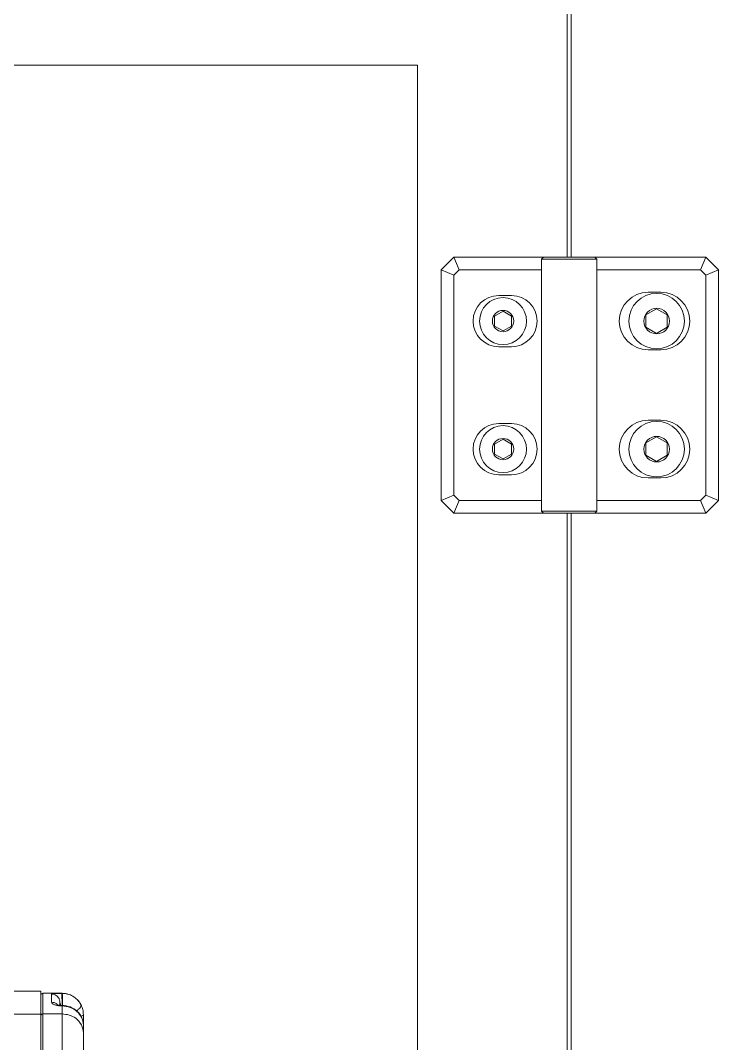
# Model space of a CAD drawing. Header units: millimetres. Extents: x 169 to 14583, y -399 to 10804.
# Drawn here: x 9332.2 to 9495.8, y 2969.9 to 3209.6 of the extents above; entities that cross this region are included whole.
import ezdxf

# ---------------------------------------------------------------- set-up
doc = ezdxf.new("R2010")
doc.units = ezdxf.units.MM
doc.header["$LTSCALE"] = 35

msp = doc.modelspace()

# ---------------------------------------------------------------- linework, layer by layer
at = {"color": 7, "linetype": 'Continuous', "lineweight": 18}
for p, q in [((9461.279, 3154.159), (9461.279, 3236.159)), ((9460.279, 3154.159), (9460.279, 3231.159)), ((9425.279, 3199.159), (8680.279, 3199.159)), ((9425.279, 2595.469), (9425.279, 3199.159)), ((9430.779, 3151.159), (9433.779, 3154.159)), ((9433.779, 3154.159), (9435.021, 3151.159)), ((9433.779, 3154.159), (9454.779, 3154.159)), ((9454.779, 3154.159), (9454.279, 3153.659)), ((9454.279, 3153.659), (9454.279, 3094.659)), ((9467.279, 3153.659), (9454.279, 3153.659)), ((9454.779, 3154.159), (9466.779, 3154.159)), ((9467.279, 3153.659), (9466.779, 3154.159)), ((9466.779, 3154.159), (9492.779, 3154.159)), ((9467.279, 3094.659), (9467.279, 3153.659)), ((9492.779, 3154.159), (9491.536, 3151.159)), ((9492.779, 3154.159), (9495.779, 3151.159)), ((9430.779, 3151.159), (9433.779, 3149.916)), ((9430.779, 3097.159), (9430.779, 3151.159)), ((9435.021, 3151.159), (9433.779, 3149.916)), ((9433.779, 3149.916), (9433.779, 3098.402)), ((9454.279, 3151.159), (9435.021, 3151.159)), ((9491.536, 3151.159), (9467.279, 3151.159)), ((9492.779, 3149.916), (9491.536, 3151.159)), ((9495.779, 3151.159), (9492.779, 3149.916)), ((9492.779, 3098.402), (9492.779, 3149.916)), ((9495.779, 3151.159), (9495.779, 3097.159)), ((9447.279, 3145.159), (9444.279, 3145.159)), ((9482.279, 3145.909), (9479.279, 3145.909)), ((9445.279, 3141.468), (9443.279, 3140.314)), ((9443.279, 3140.314), (9443.279, 3138.004)), ((9447.279, 3140.314), (9445.279, 3141.468)), ((9447.279, 3138.004), (9447.279, 3140.314)), ((9481.279, 3142.046), (9478.779, 3140.602)), ((9478.779, 3140.602), (9478.779, 3137.716)), ((9483.779, 3140.602), (9481.279, 3142.046)), ((9483.779, 3137.716), (9483.779, 3140.602)), ((9443.279, 3138.004), (9445.279, 3136.85)), ((9445.279, 3136.85), (9447.279, 3138.004)), ((9478.779, 3137.716), (9481.279, 3136.272)), ((9481.279, 3136.272), (9483.779, 3137.716)), ((9444.279, 3133.159), (9447.279, 3133.159)), ((9479.279, 3132.409), (9482.279, 3132.409)), ((9447.279, 3115.159), (9444.279, 3115.159)), ((9482.279, 3115.909), (9479.279, 3115.909)), ((9445.279, 3111.468), (9443.279, 3110.314)), ((9447.279, 3110.314), (9445.279, 3111.468)), ((9481.279, 3112.046), (9478.779, 3110.602)), ((9483.779, 3110.602), (9481.279, 3112.046)), ((9443.279, 3110.314), (9443.279, 3108.004)), ((9447.279, 3108.004), (9447.279, 3110.314)), ((9478.779, 3110.602), (9478.779, 3107.716)), ((9483.779, 3107.716), (9483.779, 3110.602)), ((9443.279, 3108.004), (9445.279, 3106.85)), ((9445.279, 3106.85), (9447.279, 3108.004)), ((9478.779, 3107.716), (9481.279, 3106.272)), ((9481.279, 3106.272), (9483.779, 3107.716)), ((9444.279, 3103.159), (9447.279, 3103.159)), ((9479.279, 3102.409), (9482.279, 3102.409)), ((9430.779, 3097.159), (9433.779, 3098.402)), ((9433.779, 3094.159), (9430.779, 3097.159)), ((9433.779, 3098.402), (9435.021, 3097.159)), ((9433.779, 3094.159), (9435.021, 3097.159)), ((9435.021, 3097.159), (9454.279, 3097.159)), ((9467.279, 3097.159), (9491.536, 3097.159)), ((9491.536, 3097.159), (9492.779, 3098.402)), ((9492.779, 3094.159), (9491.536, 3097.159)), ((9495.779, 3097.159), (9492.779, 3098.402)), ((9495.779, 3097.159), (9492.779, 3094.159)), ((9454.279, 3094.659), (9454.779, 3094.159)), ((9454.279, 3094.659), (9467.279, 3094.659)), ((9466.779, 3094.159), (9467.279, 3094.659)), ((9454.779, 3094.159), (9433.779, 3094.159)), ((9466.779, 3094.159), (9454.779, 3094.159)), ((9460.279, 2607.969), (9460.279, 3094.159)), ((9461.279, 2607.969), (9461.279, 3094.159)), ((9492.779, 3094.159), (9466.779, 3094.159)), ((9336.967, 2982.183), (9257.189, 2982.183)), ((9341.967, 2981.659), (9337.467, 2981.659)), ((9337.467, 2981.528), (9337.467, 2981.498)), ((9341.467, 2979.505), (9341.594, 2979.023)), ((9341.967, 2981.654), (9342.909, 2981.532)), ((9341.836, 2978.713), (9341.872, 2978.824)), ((9341.967, 2978.711), (9341.967, 2976.829)), ((9342.012, 2978.808), (9342.003, 2978.83)), ((9336.967, 2976.816), (9176.967, 2976.816)), ((9336.967, 2976.816), (9336.967, 2873.222)), ((9337.467, 2976.829), (9337.467, 2873.222)), ((9341.967, 2976.829), (9337.467, 2976.829)), ((9341.967, 2976.829), (9341.967, 2929.017)), ((9346.967, 2976.663), (9346.967, 2974.444)), ((9346.967, 2972.366), (9346.967, 2924.625))]:
    msp.add_line(p, q, dxfattribs=at)
at = {"color": 7, "linetype": 'Continuous', "lineweight": 18, "flags": 128}
for points in [[(9341.836, 2981.654), (9341.91, 2981.654), (9341.967, 2981.654)], [(9346.225, 2979.288), (9345.857, 2979.808), (9345.483, 2980.222)], [(9341.967, 2978.711), (9341.894, 2978.712), (9341.836, 2978.713)]]:
    msp.add_lwpolyline(points, dxfattribs=at)
at = {"color": 7, "linetype": 'Continuous', "lineweight": 18}
for centre, radius in [((9481.279, 3139.159), 6.5), ((9445.279, 3139.159), 5.5), ((9445.279, 3139.159), 2.5), ((9481.279, 3139.159), 3), ((9445.279, 3109.159), 5.5), ((9481.279, 3109.159), 6.5), ((9445.279, 3109.159), 2.5), ((9481.279, 3109.159), 3)]:
    msp.add_circle(centre, radius, dxfattribs=at)
for centre, radius, start, end in [((9444.279, 3139.159), 6, 90, 270), ((9447.279, 3139.159), 6, 270, 90), ((9479.279, 3139.159), 6.75, 90, 270), ((9482.279, 3139.159), 6.75, 270, 90), ((9444.279, 3109.159), 6, 90, 270), ((9447.279, 3109.159), 6, 270, 90), ((9479.279, 3109.159), 6.75, 90, 270), ((9482.279, 3109.159), 6.75, 270, 90), ((9337.467, 2981.166), 0.5, 90, 180), ((9341.967, 2976.666), 5, 71.4874, 90), ((9341.967, 2976.666), 5, 25.54499, 31.62529)]:
    msp.add_arc(centre, radius, start, end, dxfattribs=at)
for points, knots in [([(9336.967, 2982.137), (9336.967, 2982.079), (9336.967, 2981.952), (9336.967, 2980.922), (9336.967, 2979.283), (9336.967, 2977.639), (9336.967, 2976.816)], [0, 0, 0, 0, 0.2197336, 0.4795465, 0.7393549, 1, 1, 1, 1]), ([(9337.467, 2981.498), (9337.467, 2981.483), (9337.467, 2981.444), (9337.467, 2979.955), (9337.467, 2977.871), (9337.467, 2976.829)], [0, 0, 0, 0, 0.2312265, 0.6156132, 1, 1, 1, 1]), ([(9339.467, 2981.497), (9339.506, 2981.527), (9339.582, 2981.586), (9340.152, 2981.63), (9340.806, 2981.647), (9341.384, 2981.653), (9341.685, 2981.654), (9341.836, 2981.654)], [0, 0, 0, 0, 0.2786936, 0.5459093, 0.7773637, 0.8876048, 1, 1, 1, 1]), ([(9339.467, 2979.58), (9339.467, 2980.08), (9339.467, 2980.973), (9339.467, 2981.337), (9339.467, 2981.497)], [0, 0, 0, 0, 0.5599409, 1, 1, 1, 1]), ([(9339.467, 2981.497), (9339.771, 2981.457), (9340.386, 2981.375), (9341.052, 2980.801), (9341.41, 2980.139), (9341.449, 2979.708), (9341.467, 2979.505)], [0, 0, 0, 0, 0.2894444, 0.5859355, 0.8050074, 1, 1, 1, 1]), ([(9341.836, 2978.713), (9341.529, 2978.732), (9340.906, 2978.77), (9340.128, 2978.98), (9339.579, 2979.266), (9339.505, 2979.474), (9339.467, 2979.58)], [0, 0, 0, 0, 0.23782879, 0.48117715, 0.73607467, 1, 1, 1, 1]), ([(9341.026, 2978.786), (9340.937, 2978.915), (9340.716, 2979.232), (9340.138, 2979.513), (9339.685, 2979.558), (9339.467, 2979.58)], [0, 0, 0, 0, 0.2595121, 0.6441773, 1, 1, 1, 1]), ([(9341.467, 2978.869), (9341.467, 2978.896), (9341.467, 2979.261), (9341.467, 2979.388), (9341.467, 2979.505)], [0, 0, 0, 0, 0.0721279, 1, 1, 1, 1]), ([(9341.836, 2981.654), (9341.85, 2981.626), (9341.878, 2981.566), (9341.916, 2981.139), (9341.942, 2980.522), (9341.953, 2979.856), (9341.952, 2979.263), (9341.945, 2978.917), (9341.941, 2978.754)], [0, 0, 0, 0, 0.1699334, 0.3620962, 0.5649483, 0.7218555, 0.8683835, 1, 1, 1, 1]), ([(9341.967, 2981.654), (9341.98, 2981.626), (9342.009, 2981.566), (9342.047, 2981.14), (9342.073, 2980.522), (9342.084, 2979.856), (9342.083, 2979.263), (9342.075, 2978.918), (9342.072, 2978.754)], [0, 0, 0, 0, 0.1699232, 0.362082, 0.5649363, 0.7218479, 0.8683804, 1, 1, 1, 1]), ([(9342.909, 2981.532), (9343.028, 2981.519), (9343.594, 2981.459), (9344.517, 2981.007), (9345.615, 2980.202), (9346.107, 2979.444), (9346.363, 2979.049)], [0, 0, 0, 0, 0.07954201, 0.37973639, 0.67685785, 1, 1, 1, 1]), ([(9341.872, 2978.844), (9341.757, 2978.849), (9341.527, 2978.859), (9341.259, 2978.891), (9341.084, 2978.916), (9341.058, 2978.898), (9341.046, 2978.89)], [0, 0, 0, 0, 0.2562113, 0.5108134, 0.7660697, 1, 1, 1, 1]), ([(9341.872, 2978.824), (9341.874, 2978.831), (9341.885, 2978.874), (9341.893, 2978.785), (9341.9, 2978.712)], [0, 0, 0, 0, 0.18627297, 1, 1, 1, 1]), ([(9342.003, 2978.83), (9342.002, 2978.834), (9341.991, 2978.864), (9341.978, 2978.783), (9341.967, 2978.711)], [0, 0, 0, 0, 0.1083899, 1, 1, 1, 1]), ([(9346.967, 2974.094), (9346.947, 2974.403), (9346.907, 2975.02), (9346.493, 2976.191), (9345.547, 2977.457), (9343.882, 2978.495), (9342.601, 2978.639), (9341.967, 2978.711)], [0, 0, 0, 0, 0.1301185, 0.2588732, 0.5110844, 0.7580724, 1, 1, 1, 1]), ([(9346.564, 2975.893), (9346.557, 2975.925), (9346.425, 2976.536), (9345.499, 2977.529), (9343.92, 2978.608), (9342.64, 2978.764), (9342.003, 2978.842)], [0, 0, 0, 0, 0.0183204, 0.3480129, 0.6755298, 1, 1, 1, 1]), ([(9346.363, 2979.049), (9346.388, 2978.964), (9346.441, 2978.787), (9346.286, 2978.417), (9345.935, 2977.976), (9345.548, 2977.693), (9345.342, 2977.542)], [0, 0, 0, 0, 0.2205317, 0.4620342, 0.7131738, 1, 1, 1, 1]), ([(9346.962, 2976.626), (9346.936, 2977.039), (9346.887, 2977.857), (9346.562, 2978.553), (9346.402, 2978.898)], [0, 0, 0, 0, 0.50572201, 1, 1, 1, 1]), ([(9337.467, 2976.829), (9337.394, 2976.82), (9337.247, 2976.803), (9337.083, 2976.684), (9336.985, 2976.537), (9336.973, 2976.434), (9336.967, 2976.382)], [0, 0, 0, 0, 0.27961931, 0.55923699, 0.77961883, 1, 1, 1, 1]), ([(9346.967, 2972.366), (9346.873, 2973.021), (9346.684, 2974.331), (9345.345, 2975.797), (9343.697, 2976.673), (9342.544, 2976.777), (9341.967, 2976.829)], [0, 0, 0, 0, 0.27961895, 0.55923799, 0.77961901, 1, 1, 1, 1]), ([(9346.967, 2976.663), (9346.936, 2976.601), (9346.874, 2976.476), (9346.593, 2976.347), (9346.35, 2976.306), (9346.315, 2976.3)], [0, 0, 0, 0, 0.4611863, 0.9223726, 1, 1, 1, 1]), ([(9346.967, 2974.094), (9346.967, 2973.8), (9346.967, 2973.274), (9346.967, 2972.644), (9346.967, 2972.366)], [0, 0, 0, 0, 0.5599574, 1, 1, 1, 1])]:
    msp.add_open_spline(points, degree=3, knots=knots, dxfattribs=at)

doc.saveas('drawing.dxf')
